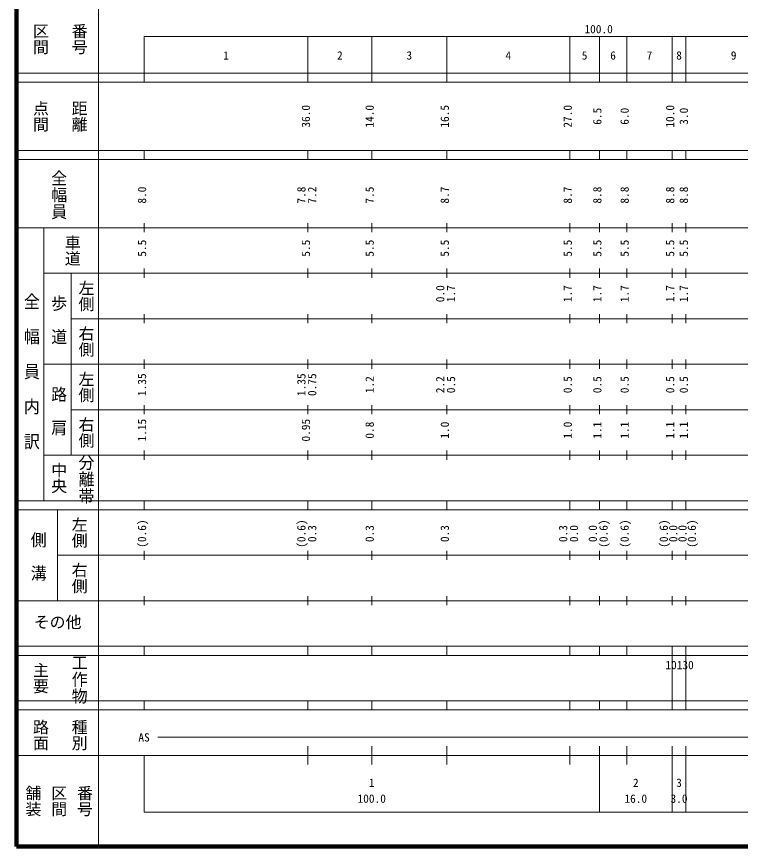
# Model space of a CAD drawing. Units: millimetres on the paper. Extents: x 40 to 680, y 20 to 380.
# Drawn here: x 40 to 199, y 20 to 202.4 of the extents above; entities that cross this region are included whole.
import ezdxf
from ezdxf.enums import TextEntityAlignment as Align

# ---------------------------------------------------------------- set-up
doc = ezdxf.new("R2010")
doc.units = ezdxf.units.MM
doc.layers.add('M-TTL', color=2, linetype='Continuous', lineweight=140)
doc.layers.add('M-TTL-BAND', color=7, linetype='Continuous', lineweight=13)
doc.styles.add('@ＭＳ ゴシック', font='')
doc.styles.add('ＭＳ ゴシック', font='')
doc.styles.get('@ＭＳ ゴシック').set_extended_font_data('@MS Gothic')
doc.styles.get('ＭＳ ゴシック').set_extended_font_data('MS Gothic')

msp = doc.modelspace()

# ---------------------------------------------------------------- linework, layer by layer
at = {"layer": 'M-TTL'}
for p, q in [((40, 380), (40, 20)), ((40, 20), (680, 20))]:
    msp.add_line(p, q, dxfattribs=at)
at = {"layer": 'M-TTL-BAND'}
for p, q in [((58, 370), (58, 20)), ((68, 198), (579, 198)), ((68, 198), (68, 188)), ((104, 188), (104, 198)), ((118, 188), (118, 198)), ((134.5, 188), (134.5, 198)), ((161.5, 188), (161.5, 198)), ((168, 188), (168, 198)), ((174, 188), (174, 198)), ((184, 188), (184, 198)), ((187, 188), (187, 198)), ((40, 190), (579, 190)), ((40, 188), (579, 188)), ((40, 173), (579, 173)), ((68, 171), (68, 173)), ((104, 171), (104, 173)), ((118, 171), (118, 173)), ((134.5, 171), (134.5, 173)), ((161.5, 171), (161.5, 173)), ((168, 171), (168, 173)), ((174, 171), (174, 173)), ((184, 171), (184, 173)), ((187, 171), (187, 173)), ((40, 171), (579, 171)), ((68, 155), (68, 157)), ((104, 155), (104, 157)), ((118, 155), (118, 157)), ((134.5, 155), (134.5, 157)), ((161.5, 155), (161.5, 157)), ((168, 155), (168, 157)), ((174, 155), (174, 157)), ((184, 155), (184, 157)), ((187, 155), (187, 157)), ((40, 156), (579, 156)), ((46, 96), (46, 156)), ((46, 146), (579, 146)), ((52, 146), (52, 106)), ((68, 145), (68, 147)), ((104, 145), (104, 147)), ((118, 145), (118, 147)), ((134.5, 145), (134.5, 147)), ((161.5, 145), (161.5, 147)), ((168, 145), (168, 147)), ((174, 145), (174, 147)), ((184, 145), (184, 147)), ((187, 145), (187, 147)), ((68, 135), (68, 137)), ((104, 135), (104, 137)), ((118, 135), (118, 137)), ((134.5, 135), (134.5, 137)), ((161.5, 135), (161.5, 137)), ((168, 135), (168, 137)), ((174, 135), (174, 137)), ((184, 135), (184, 137)), ((187, 135), (187, 137)), ((52, 136), (579, 136)), ((46, 126), (579, 126)), ((68, 125), (68, 127)), ((104, 125), (104, 127)), ((118, 125), (118, 127)), ((134.5, 125), (134.5, 127)), ((161.5, 125), (161.5, 127)), ((168, 125), (168, 127)), ((174, 125), (174, 127)), ((184, 125), (184, 127)), ((187, 125), (187, 127)), ((68, 115), (68, 117)), ((104, 115), (104, 117)), ((118, 115), (118, 117)), ((134.5, 115), (134.5, 117)), ((161.5, 115), (161.5, 117)), ((168, 115), (168, 117)), ((174, 115), (174, 117)), ((184, 115), (184, 117)), ((187, 115), (187, 117)), ((52, 116), (579, 116)), ((46, 106), (579, 106)), ((68, 105), (68, 107)), ((104, 105), (104, 107)), ((118, 105), (118, 107)), ((134.5, 105), (134.5, 107)), ((161.5, 105), (161.5, 107)), ((168, 105), (168, 107)), ((174, 105), (174, 107)), ((184, 105), (184, 107)), ((187, 105), (187, 107)), ((40, 96), (579, 96)), ((68, 94), (68, 96)), ((104, 94), (104, 96)), ((118, 94), (118, 96)), ((134.5, 94), (134.5, 96)), ((161.5, 94), (161.5, 96)), ((168, 94), (168, 96)), ((174, 94), (174, 96)), ((184, 94), (184, 96)), ((187, 94), (187, 96)), ((40, 94), (579, 94)), ((49, 94), (49, 74)), ((49, 84), (579, 84)), ((68, 83), (68, 85)), ((104, 83), (104, 85)), ((118, 83), (118, 85)), ((134.5, 83), (134.5, 85)), ((161.5, 83), (161.5, 85)), ((168, 83), (168, 85)), ((174, 83), (174, 85)), ((184, 83), (184, 85)), ((187, 83), (187, 85)), ((68, 73), (68, 75)), ((104, 73), (104, 75)), ((118, 73), (118, 75)), ((134.5, 73), (134.5, 75)), ((161.5, 73), (161.5, 75)), ((168, 73), (168, 75)), ((174, 73), (174, 75)), ((184, 73), (184, 75)), ((187, 73), (187, 75)), ((40, 74), (579, 74)), ((40, 64), (579, 64)), ((68, 62), (68, 64)), ((104, 62), (104, 64)), ((118, 62), (118, 64)), ((134.5, 62), (134.5, 64)), ((161.5, 62), (161.5, 64)), ((168, 62), (168, 64)), ((174, 62), (174, 64)), ((184, 62), (184, 64)), ((187, 62), (187, 64)), ((40, 62), (579, 62)), ((184, 52), (184, 62)), ((187, 52), (187, 62)), ((40, 52), (579, 52)), ((68, 50), (68, 52)), ((104, 50), (104, 52)), ((118, 50), (118, 52)), ((134.5, 50), (134.5, 52)), ((161.5, 50), (161.5, 52)), ((168, 50), (168, 52)), ((174, 50), (174, 52)), ((184, 50), (184, 52)), ((187, 50), (187, 52)), ((40, 50), (579, 50)), ((71, 44), (565, 44)), ((104, 38), (104, 42)), ((118, 38), (118, 42)), ((134.5, 38), (134.5, 42)), ((161.5, 38), (161.5, 42)), ((168, 27.5), (168, 42)), ((174, 38), (174, 42)), ((184, 27.5), (184, 42)), ((187, 27.5), (187, 42)), ((40, 40), (579, 40)), ((68, 40), (68, 27.5)), ((68, 27.5), (579, 27.5))]:
    msp.add_line(p, q, dxfattribs=at)

# ---------------------------------------------------------------- texts
for s, height, rotation, style, p in [('番号', 2.566, 270, '@ＭＳ ゴシック', (51.75, 201)), ('区間', 2.566, 270, '@ＭＳ ゴシック', (43.25, 201)), ('点間', 2.566, 270, '@ＭＳ ゴシック', (43.25, 184)), ('距離', 2.566, 270, '@ＭＳ ゴシック', (51.75, 184)), ('36.0', 1.833, 90, 'ＭＳ ゴシック', (105, 178)), ('14.0', 1.833, 90, 'ＭＳ ゴシック', (119, 178)), ('16.5', 1.833, 90, 'ＭＳ ゴシック', (135.5, 178)), ('27.0', 1.833, 90, 'ＭＳ ゴシック', (162.5, 178)), ('10.0', 1.833, 90, 'ＭＳ ゴシック', (185, 178)), ('6.5', 1.833, 90, 'ＭＳ ゴシック', (169, 178.625)), ('6.0', 1.833, 90, 'ＭＳ ゴシック', (175, 178.625)), ('3.0', 1.833, 90, 'ＭＳ ゴシック', (188, 178.625)), ('8.0', 1.833, 90, 'ＭＳ ゴシック', (69, 161.299)), ('7.8', 1.833, 90, 'ＭＳ ゴシック', (104, 161.299)), ('7.2', 1.833, 90, 'ＭＳ ゴシック', (106.37, 161.299)), ('7.5', 1.833, 90, 'ＭＳ ゴシック', (119, 161.299)), ('8.7', 1.833, 90, 'ＭＳ ゴシック', (135.5, 161.299)), ('8.7', 1.833, 90, 'ＭＳ ゴシック', (162.5, 161.299)), ('8.8', 1.833, 90, 'ＭＳ ゴシック', (169, 161.299)), ('8.8', 1.833, 90, 'ＭＳ ゴシック', (175, 161.299)), ('8.8', 1.833, 90, 'ＭＳ ゴシック', (185, 161.299)), ('8.8', 1.833, 90, 'ＭＳ ゴシック', (188, 161.299)), ('車道', 2.566, 270, '@ＭＳ ゴシック', (50.25, 154.5)), ('5.5', 1.833, 90, 'ＭＳ ゴシック', (69, 149.625)), ('5.5', 1.833, 90, 'ＭＳ ゴシック', (105, 149.625)), ('5.5', 1.833, 90, 'ＭＳ ゴシック', (119, 149.625)), ('5.5', 1.833, 90, 'ＭＳ ゴシック', (135.5, 149.625)), ('5.5', 1.833, 90, 'ＭＳ ゴシック', (162.5, 149.625)), ('5.5', 1.833, 90, 'ＭＳ ゴシック', (169, 149.625)), ('5.5', 1.833, 90, 'ＭＳ ゴシック', (175, 149.625)), ('5.5', 1.833, 90, 'ＭＳ ゴシック', (185, 149.625)), ('5.5', 1.833, 90, 'ＭＳ ゴシック', (188, 149.625)), ('左側', 2.566, 270, '@ＭＳ ゴシック', (53.25, 144.5)), ('0.0', 1.833, 90, 'ＭＳ ゴシック', (134.5, 139.625)), ('1.7', 1.833, 90, 'ＭＳ ゴシック', (136.87, 139.625)), ('1.7', 1.833, 90, 'ＭＳ ゴシック', (162.5, 139.625)), ('1.7', 1.833, 90, 'ＭＳ ゴシック', (169, 139.625)), ('1.7', 1.833, 90, 'ＭＳ ゴシック', (175, 139.625)), ('1.7', 1.833, 90, 'ＭＳ ゴシック', (185, 139.625)), ('1.7', 1.833, 90, 'ＭＳ ゴシック', (188, 139.625)), ('右側', 2.566, 270, '@ＭＳ ゴシック', (53.25, 134.5)), ('左側', 2.566, 270, '@ＭＳ ゴシック', (53.25, 124.5)), ('1.35', 1.833, 90, 'ＭＳ ゴシック', (69, 119)), ('1.35', 1.833, 90, 'ＭＳ ゴシック', (104, 119)), ('0.75', 1.833, 90, 'ＭＳ ゴシック', (106.37, 119)), ('1.2', 1.833, 90, 'ＭＳ ゴシック', (119, 119.625)), ('2.2', 1.833, 90, 'ＭＳ ゴシック', (134.5, 119.625)), ('0.5', 1.833, 90, 'ＭＳ ゴシック', (136.87, 119.625)), ('0.5', 1.833, 90, 'ＭＳ ゴシック', (162.5, 119.625)), ('0.5', 1.833, 90, 'ＭＳ ゴシック', (169, 119.625)), ('0.5', 1.833, 90, 'ＭＳ ゴシック', (175, 119.625)), ('0.5', 1.833, 90, 'ＭＳ ゴシック', (185, 119.625)), ('0.5', 1.833, 90, 'ＭＳ ゴシック', (188, 119.625)), ('右側', 2.566, 270, '@ＭＳ ゴシック', (53.25, 114.5)), ('1.15', 1.833, 90, 'ＭＳ ゴシック', (69, 109)), ('0.95', 1.833, 90, 'ＭＳ ゴシック', (105, 109)), ('0.8', 1.833, 90, 'ＭＳ ゴシック', (119, 109.625)), ('1.0', 1.833, 90, 'ＭＳ ゴシック', (135.5, 109.625)), ('1.0', 1.833, 90, 'ＭＳ ゴシック', (162.5, 109.625)), ('1.1', 1.833, 90, 'ＭＳ ゴシック', (169, 109.625)), ('1.1', 1.833, 90, 'ＭＳ ゴシック', (175, 109.625)), ('1.1', 1.833, 90, 'ＭＳ ゴシック', (185, 109.625)), ('1.1', 1.833, 90, 'ＭＳ ゴシック', (188, 109.625)), ('中央', 2.566, 270, '@ＭＳ ゴシック', (47.25, 104.5)), ('左側', 2.566, 270, '@ＭＳ ゴシック', (51.75, 92.5)), ('(0.6)', 1.833, 90, 'ＭＳ ゴシック', (69, 85.639)), ('(0.6)', 1.833, 90, 'ＭＳ ゴシック', (104, 85.639)), ('(0.6)', 1.833, 90, 'ＭＳ ゴシック', (170.37, 85.639)), ('(0.6)', 1.833, 90, 'ＭＳ ゴシック', (175, 85.639)), ('(0.6)', 1.833, 90, 'ＭＳ ゴシック', (183.6, 85.639)), ('(0.6)', 1.833, 90, 'ＭＳ ゴシック', (189.77, 85.639)), ('0.3', 1.833, 90, 'ＭＳ ゴシック', (106.37, 86.889)), ('0.3', 1.833, 90, 'ＭＳ ゴシック', (119, 86.889)), ('0.3', 1.833, 90, 'ＭＳ ゴシック', (135.5, 86.889)), ('0.3', 1.833, 90, 'ＭＳ ゴシック', (161.5, 86.889)), ('0.0', 1.833, 90, 'ＭＳ ゴシック', (163.87, 86.889)), ('0.0', 1.833, 90, 'ＭＳ ゴシック', (168, 86.889)), ('0.0', 1.833, 90, 'ＭＳ ゴシック', (185.67, 86.889)), ('0.0', 1.833, 90, 'ＭＳ ゴシック', (187.7, 86.889)), ('右側', 2.566, 270, '@ＭＳ ゴシック', (51.75, 82.5)), ('主要', 2.566, 270, '@ＭＳ ゴシック', (43.25, 60.5)), ('路面', 2.566, 270, '@ＭＳ ゴシック', (43.25, 48)), ('種別', 2.566, 270, '@ＭＳ ゴシック', (51.75, 48)), ('舗装', 2.566, 270, '@ＭＳ ゴシック', (41.583, 33.5)), ('区間', 2.566, 270, '@ＭＳ ゴシック', (47.25, 33.5)), ('番号', 2.566, 270, '@ＭＳ ゴシック', (52.917, 33.5))]:
    msp.add_text(s, height=height, rotation=rotation, dxfattribs=dict(at, style=style)).set_placement(p, align=Align.BOTTOM_LEFT)
at = {"layer": 'M-TTL-BAND', "style": 'ＭＳ ゴシック'}
for s, height, p in [('100.0', 1.833, (164.719, 198.195)), ('1', 1.833, (85.375, 192.405)), ('2', 1.833, (110.375, 192.405)), ('3', 1.833, (125.625, 192.405)), ('4', 1.833, (147.375, 192.405)), ('5', 1.833, (164.125, 192.405)), ('6', 1.833, (170.375, 192.405)), ('7', 1.833, (178.375, 192.405)), ('8', 1.833, (184.875, 192.405)), ('9', 1.833, (196.875, 192.405)), ('その他', 2.566, (43.75, 67.25)), ('10130', 1.833, (182.5, 58.405)), ('AS', 1.833, (66.75, 42.5)), ('1', 1.833, (117.375, 32.523)), ('2', 1.833, (175.375, 32.523)), ('3', 1.833, (184.875, 32.523)), ('100.0', 1.833, (114.875, 29.033)), ('16.0', 1.833, (173.5, 29.033)), ('3.0', 1.833, (183.625, 29.033))]:
    msp.add_text(s, height=height, dxfattribs=at).set_placement(p, align=Align.BOTTOM_LEFT)
at = {"layer": 'M-TTL-BAND', "style": '@ＭＳ ゴシック'}
for s, width, p in [('全幅員', 1.05, (47.25, 168.75)), ('全\u3000幅\u3000員\u3000内\u3000訳', 1.1, (41.25, 141.75)), ('歩\u3000道', 1.05, (47.25, 141.25)), ('路\u3000肩', 1.05, (47.25, 121.25)), ('分離帯', 1.05, (53.25, 106.25)), ('側\u3000溝', 1.05, (42.75, 89.25)), ('工作物', 1.05, (51.75, 62.25))]:
    msp.add_text(s, height=2.566, rotation=270, dxfattribs=dict(at, width=width)).set_placement(p, align=Align.BOTTOM_LEFT)

doc.saveas('drawing.dxf')
